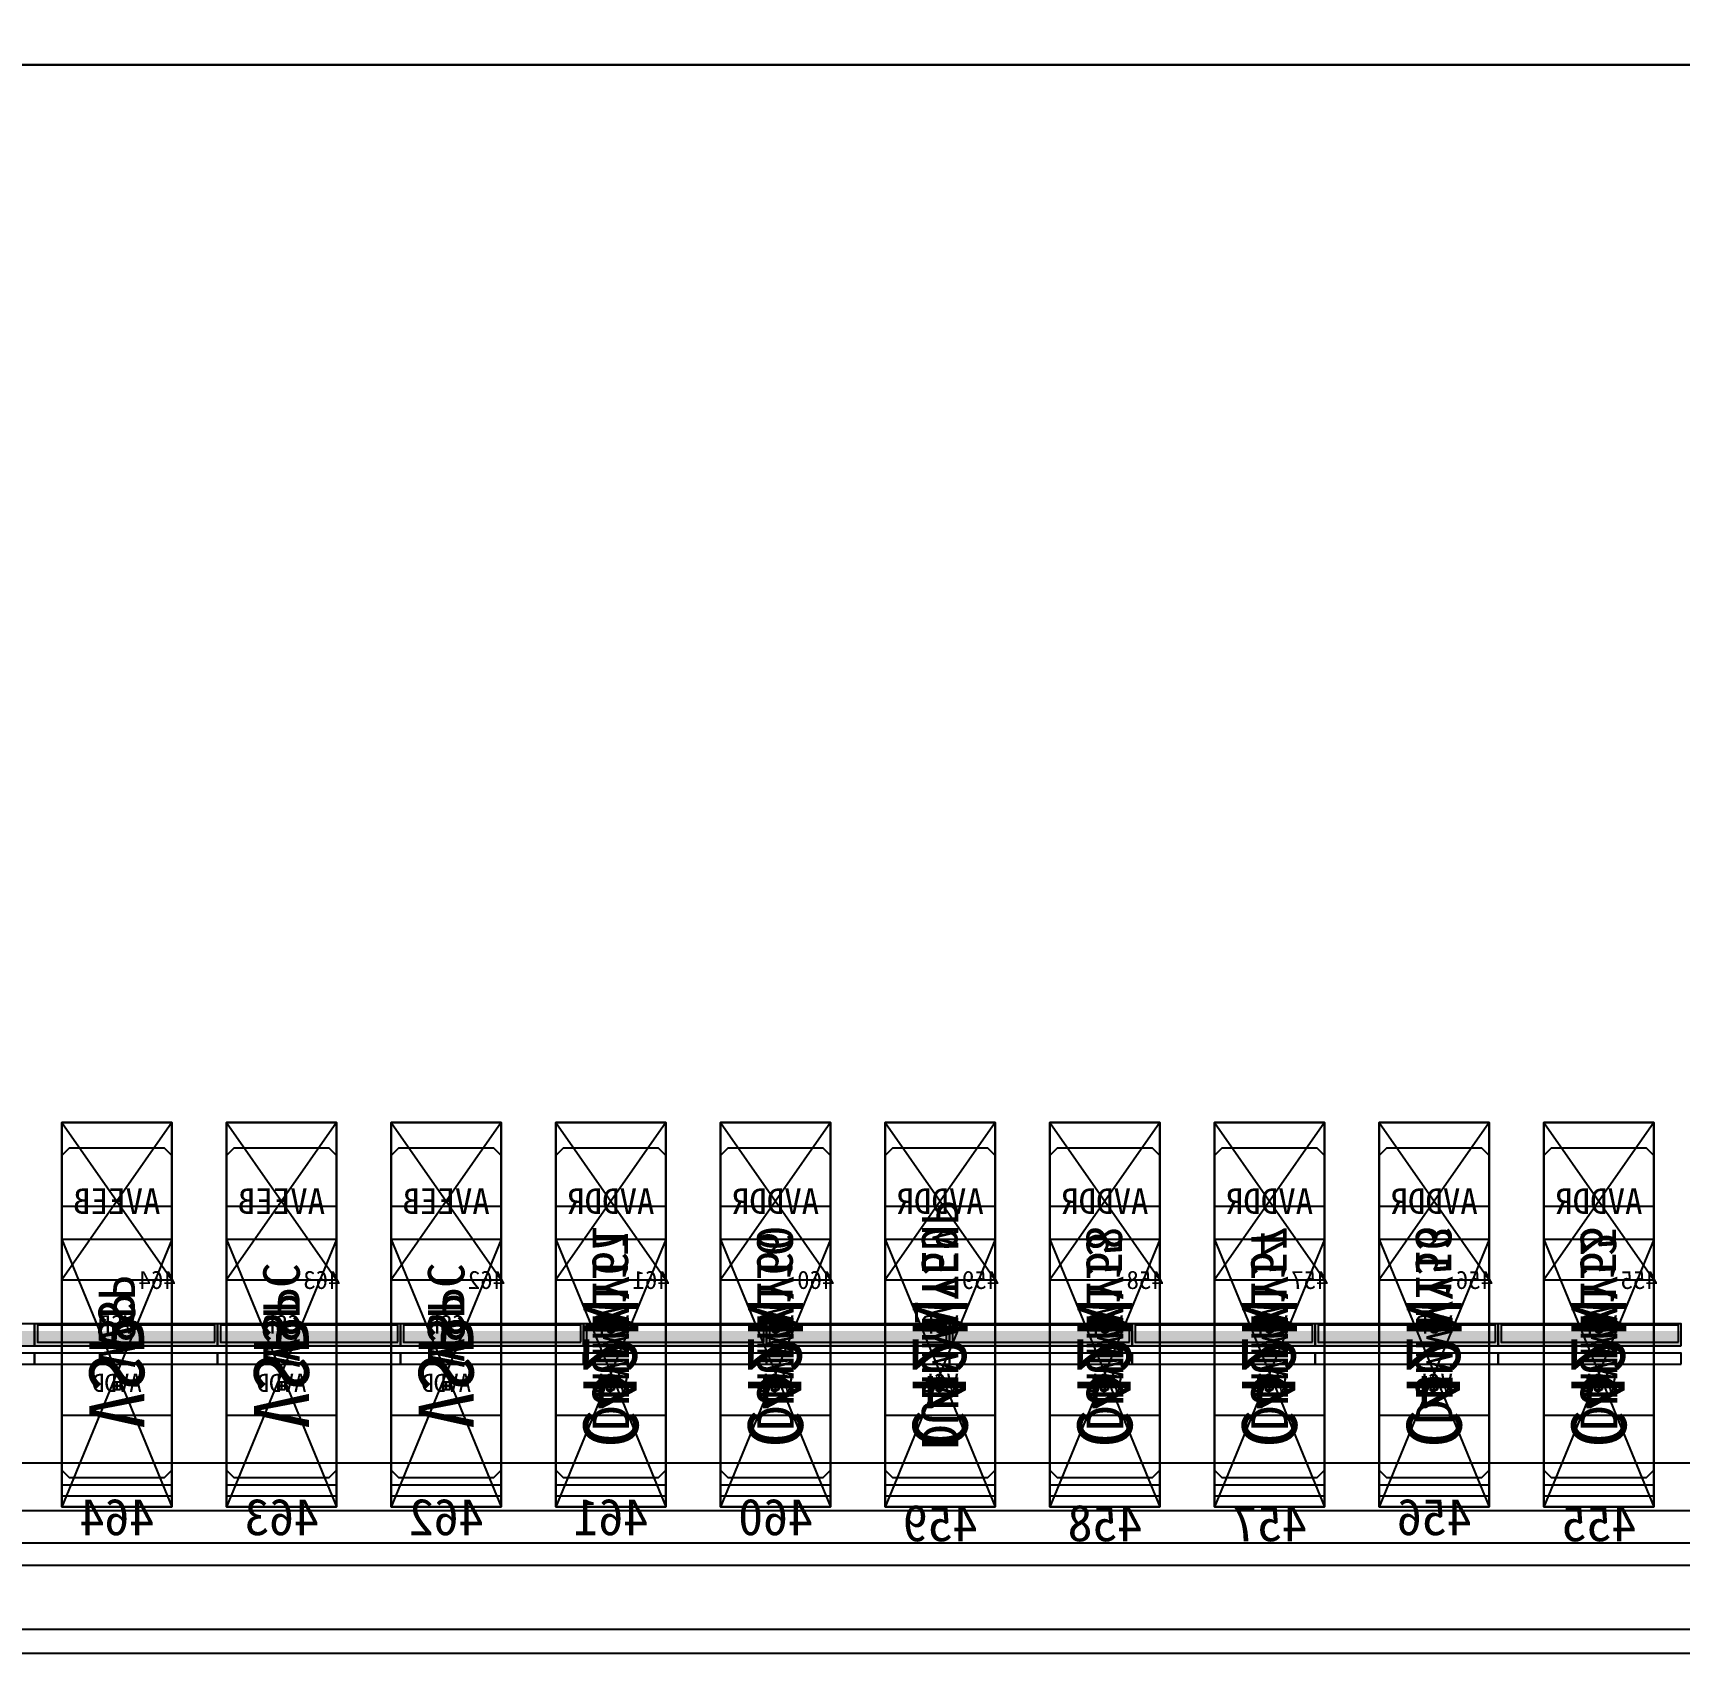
# Model space of a CAD drawing. Header units: millimetres. Extents: x 427 to 2444, y 137 to 817.
# Drawn here: x 1128.4464 to 1128.8962, y 300.7749 to 301.2176 of the extents above; entities that cross this region are included whole.
import ezdxf
from ezdxf.enums import TextEntityAlignment as Align

# ---------------------------------------------------------------- set-up
doc = ezdxf.new("R2010")
doc.units = ezdxf.units.MM
for name, color, linetype in [('L0', 211, 'Continuous'), ('L102', 91, 'Continuous'), ('L114', 213, 'Continuous'), ('L240', 60, 'Continuous'), ('L241', 200, 'Continuous'), ('L242', 51, 'Continuous'), ('L245', 53, 'Continuous'), ('L246', 93, 'Continuous'), ('L59', 140, 'Continuous'), ('L63', 4, 'Continuous'), ('L98', 150, 'Continuous')]:
    doc.layers.add(name, color=color, linetype=linetype)
doc.styles.add('txt', font='simhei.ttf')

# ---------------------------------------------------------------- blocks, each defined once
blk = doc.blocks.new('HX8394_F_PAD')
at = {"layer": 'L0'}
blk.add_lwpolyline([(-13.86, -0.4025), (-13.86, 0.4025), (13.86, 0.4025), (13.86, -0.4025), (-13.86, -0.4025)], close=True, dxfattribs=at)
at = {"layer": 'L241'}
blk.add_lwpolyline([(-13.9, -0.435), (-13.9, 0.435), (13.9, 0.435), (13.9, -0.435), (-13.9, -0.435)], close=True, dxfattribs=at)
at = {"layer": 'L242'}
for points in [[(6.7595, -0.3935), (6.7575, -0.3915), (6.7575, -0.3055), (6.7595, -0.3035), (6.7855, -0.3035), (6.7875, -0.3055), (6.7875, -0.3915), (6.7855, -0.3935), (6.7595, -0.3935)], [(6.8045, -0.3935), (6.8025, -0.3915), (6.8025, -0.3055), (6.8045, -0.3035), (6.8305, -0.3035), (6.8325, -0.3055), (6.8325, -0.3915), (6.8305, -0.3935), (6.8045, -0.3935)], [(6.8495, -0.3935), (6.8475, -0.3915), (6.8475, -0.3055), (6.8495, -0.3035), (6.8755, -0.3035), (6.8775, -0.3055), (6.8775, -0.3915), (6.8755, -0.3935), (6.8495, -0.3935)], [(6.8945, -0.3935), (6.8925, -0.3915), (6.8925, -0.3055), (6.8945, -0.3035), (6.9205, -0.3035), (6.9225, -0.3055), (6.9225, -0.3915), (6.9205, -0.3935), (6.8945, -0.3935)], [(6.9395, -0.3935), (6.9375, -0.3915), (6.9375, -0.3055), (6.9395, -0.3035), (6.9655, -0.3035), (6.9675, -0.3055), (6.9675, -0.3915), (6.9655, -0.3935), (6.9395, -0.3935)], [(6.9845, -0.3935), (6.9825, -0.3915), (6.9825, -0.3055), (6.9845, -0.3035), (7.0105, -0.3035), (7.0125, -0.3055), (7.0125, -0.3915), (7.0105, -0.3935), (6.9845, -0.3935)], [(7.0295, -0.3935), (7.0275, -0.3915), (7.0275, -0.3055), (7.0295, -0.3035), (7.0555, -0.3035), (7.0575, -0.3055), (7.0575, -0.3915), (7.0555, -0.3935), (7.0295, -0.3935)], [(7.0745, -0.3935), (7.0725, -0.3915), (7.0725, -0.3055), (7.0745, -0.3035), (7.1005, -0.3035), (7.1025, -0.3055), (7.1025, -0.3915), (7.1005, -0.3935), (7.0745, -0.3935)], [(7.1195, -0.3935), (7.1175, -0.3915), (7.1175, -0.3055), (7.1195, -0.3035), (7.1455, -0.3035), (7.1475, -0.3055), (7.1475, -0.3915), (7.1455, -0.3935), (7.1195, -0.3935)], [(7.1645, -0.3935), (7.1625, -0.3915), (7.1625, -0.3055), (7.1645, -0.3035), (7.1905, -0.3035), (7.1925, -0.3055), (7.1925, -0.3915), (7.1905, -0.3935), (7.1645, -0.3935)]]:
    blk.add_lwpolyline(points, close=True, dxfattribs=at)
at = {"layer": 'L240', "style": 'txt'}
for s, p in [('DUMMY55', (6.7725, -0.3485)), ('DUMMY56', (6.8175, -0.3485)), ('DUMMY57', (6.8625, -0.3485)), ('DUMMY58', (6.9075, -0.3485)), ('DUMMY59', (6.9525, -0.3485)), ('DUMMY60', (6.9975, -0.3485)), ('DUMMY61', (7.0425, -0.3485)), ('VSPC', (7.0875, -0.3485)), ('VSPC', (7.1325, -0.3485)), ('VSP', (7.1775, -0.3485))]:
    blk.add_text(s, height=0.01, rotation=90, dxfattribs=at).set_placement(p, align=Align.MIDDLE_CENTER)
blk = doc.blocks.new('NTBUMP_73X30')
at = {"color": 5, "linetype": 'Continuous'}
blk.add_lwpolyline([(-0.015, 0.04), (0.015, -0.033), (0.015, 0.04), (-0.015, -0.033)], dxfattribs=at)
at = {"layer": 'L242', "color": 5}
blk.add_lwpolyline([(-0.015, -0.033), (-0.015, 0.04), (0.015, 0.04), (0.015, -0.033), (-0.015, -0.033)], close=True, dxfattribs=at)
blk = doc.blocks.new('ILI9881C_AA_NTBUMP_PM_875UM')
at = {"layer": 'L241'}
blk.add_lwpolyline([(-13.92, -0.4375), (-13.92, 0.4375), (13.92, 0.4375), (13.92, -0.4375), (-13.92, -0.4375)], close=True, dxfattribs=at)
for p in [(6.7725, -0.3645), (6.8175, -0.3645), (6.8625, -0.3645), (6.9075, -0.3645), (6.9525, -0.3645), (6.9975, -0.3645), (7.0425, -0.3645), (7.0875, -0.3645), (7.1325, -0.3645), (7.1775, -0.3645)]:
    blk.add_blockref('NTBUMP_73X30', p)
at = {"layer": 'L246', "style": 'txt'}
for s, p in [('C42N', (6.7725, -0.361)), ('C42N', (6.8175, -0.361)), ('C42N', (6.8625, -0.361)), ('C42N', (6.9075, -0.361)), ('C42N', (6.9525, -0.361)), ('C42N', (6.9975, -0.361)), ('C42N', (7.0425, -0.361)), ('VSP', (7.0875, -0.361)), ('VSP', (7.1325, -0.361)), ('VSP', (7.1775, -0.361))]:
    blk.add_text(s, height=0.015, rotation=90, dxfattribs=at).set_placement(p, align=Align.MIDDLE_CENTER)
for s, p in [('456', (6.8175, -0.400279)), ('460', (6.9975, -0.400279)), ('461', (7.0425, -0.400279)), ('462', (7.0875, -0.400279)), ('463', (7.1325, -0.400279)), ('464', (7.1775, -0.400279)), ('455', (6.7725, -0.401945)), ('457', (6.8625, -0.401945)), ('458', (6.9075, -0.401945)), ('459', (6.9525, -0.401945))]:
    blk.add_text(s, height=0.01, dxfattribs=at).set_placement(p, align=Align.MIDDLE_CENTER)
blk = doc.blocks.new('INPUT_BUMP')
at = {"layer": 'L102'}
for points in [[(0.014, 0.04), (0.014, 0.041), (0.015, 0.041), (0.015, 0.04), (0.014, 0.04)], [(0.015, 0.04), (0.015, 0.041), (0.016, 0.041), (0.016, 0.04), (0.015, 0.04)], [(0.014, 0.039), (0.014, 0.04), (0.015, 0.04), (0.015, 0.039), (0.014, 0.039)], [(0.015, 0.039), (0.015, 0.04), (0.016, 0.04), (0.016, 0.039), (0.015, 0.039)]]:
    blk.add_lwpolyline(points, close=True, dxfattribs=at)
at = {"layer": 'L242'}
blk.add_lwpolyline([(0, 0.01), (0, 0.08), (0.03, 0.08), (0.03, 0.01), (0, 0.01)], close=True, dxfattribs=at)
blk = doc.blocks.new('JD9365Z_PAD_20170829_Y880')
at = {"layer": 'L241'}
blk.add_lwpolyline([(-13.95, -0.41), (-13.95, 0.41), (13.95, 0.41), (13.95, -0.41), (-13.95, -0.41)], close=True, dxfattribs=at)
at = {"row_count": 1, "column_count": 554, "row_spacing": 0.08, "column_spacing": 0.045}
blk.add_blockref('INPUT_BUMP', (-12.4575, -0.401), dxfattribs=at)
at = {"layer": 'L240', "style": 'txt'}
for s, p in [('VGL', (6.7725, -0.360167)), ('VGL', (6.8175, -0.360167)), ('VGL', (6.8625, -0.360167)), ('VGL', (6.9075, -0.360167)), ('VGL', (6.9525, -0.360167)), ('VGL', (6.9975, -0.360167)), ('VGL', (7.0425, -0.360167)), ('AVDD', (7.0875, -0.360167)), ('AVDD', (7.1325, -0.360167)), ('AVDD', (7.1775, -0.360167))]:
    blk.add_text(s, height=0.005, dxfattribs=at).set_placement(p, align=Align.MIDDLE_CENTER)
blk = doc.blocks.new('NV3052C3P_BUMP_ORI_20190911')
at = {"layer": 'L241'}
blk.add_lwpolyline([(-13.8, -0.398), (-13.8, 0.398), (13.8, 0.398), (13.8, -0.398), (-13.8, -0.398)], close=True, dxfattribs=at)
at = {"layer": 'L242'}
for points in [[(6.7575, -0.385), (6.7575, -0.337), (6.7875, -0.337), (6.7875, -0.385), (6.7575, -0.385)], [(6.8025, -0.385), (6.8025, -0.337), (6.8325, -0.337), (6.8325, -0.385), (6.8025, -0.385)], [(6.8475, -0.385), (6.8475, -0.337), (6.8775, -0.337), (6.8775, -0.385), (6.8475, -0.385)], [(6.8925, -0.385), (6.8925, -0.337), (6.9225, -0.337), (6.9225, -0.385), (6.8925, -0.385)], [(6.9375, -0.385), (6.9375, -0.337), (6.9675, -0.337), (6.9675, -0.385), (6.9375, -0.385)], [(6.9825, -0.385), (6.9825, -0.337), (7.0125, -0.337), (7.0125, -0.385), (6.9825, -0.385)], [(7.0275, -0.385), (7.0275, -0.337), (7.0575, -0.337), (7.0575, -0.385), (7.0275, -0.385)], [(7.0725, -0.385), (7.0725, -0.337), (7.1025, -0.337), (7.1025, -0.385), (7.0725, -0.385)], [(7.1175, -0.385), (7.1175, -0.337), (7.1475, -0.337), (7.1475, -0.385), (7.1175, -0.385)], [(7.1625, -0.385), (7.1625, -0.337), (7.1925, -0.337), (7.1925, -0.385), (7.1625, -0.385)]]:
    blk.add_lwpolyline(points, close=True, dxfattribs=at)
at = {"layer": 'L245', "style": 'txt'}
for s, p in [('VSP', (6.772473, -0.360167)), ('VSP', (6.817473, -0.360167)), ('VSP', (6.862473, -0.360167)), ('VSP', (6.907473, -0.360167)), ('VSP', (6.952473, -0.360167)), ('VSP', (6.997473, -0.360167)), ('VSP', (7.042473, -0.360167)), ('CSP', (7.087473, -0.360167)), ('CSP', (7.132473, -0.360167)), ('VSP', (7.177473, -0.360167))]:
    blk.add_text(s, height=0.005, dxfattribs=at).set_placement(p, align=Align.MIDDLE_CENTER)
blk = doc.blocks.new('BUMP_30_76')
at = {"layer": 'L242'}
blk.add_lwpolyline([(-0.015, -0.0195), (-0.015, 0.0565), (0.015, 0.0565), (0.015, -0.0195), (-0.015, -0.0195)], close=True, dxfattribs=at)
blk = doc.blocks.new('FL11283_A_OTHER')
at = {"layer": 'L102'}
blk.add_lwpolyline([(0, 0), (0, 0.41), (13.86, 0.41), (13.86, 0), (0, 0)], close=True, dxfattribs=at)
at = {"layer": 'L241'}
blk.add_lwpolyline([(-13.86, -0.41), (-13.86, 0.41), (13.86, 0.41), (13.86, 0.404), (-13.854, 0.404), (-13.854, -0.404), (13.854, -0.404), (13.854, 0.404), (13.86, 0.404), (13.86, -0.41), (-13.86, -0.41)], close=True, dxfattribs=at)
at = {"layer": 'L59'}
for points in [[(-13.86, -0.41), (-13.86, 0.41), (13.86, 0.41), (13.86, -0.41), (-13.86, -0.41)], [(0, -0.41), (0, 0), (13.86, 0), (13.86, -0.41), (0, -0.41)]]:
    blk.add_lwpolyline(points, close=True, dxfattribs=at)
for p in [(6.7725, -0.3685), (6.8175, -0.3685), (6.8625, -0.3685), (6.9075, -0.3685), (6.9525, -0.3685), (6.9975, -0.3685), (7.0425, -0.3685), (7.0875, -0.3685), (7.1325, -0.3685), (7.1775, -0.3685)]:
    blk.add_blockref('BUMP_30_76', p)
at = {"layer": 'L102', "style": 'txt'}
for s, p in [('DUMMY_TEMP', (6.9525, -0.344334)), ('DUMMY113', (6.8175, -0.344334)), ('DUMMY114', (6.8625, -0.346)), ('DUMMY112', (6.7725, -0.346)), ('DUMMY115', (6.9075, -0.346)), ('DUMMY116', (6.9975, -0.346)), ('DUMMY117', (7.0425, -0.346)), ('VSP', (7.0875, -0.346)), ('VSP', (7.1325, -0.346)), ('VSP', (7.1775, -0.346))]:
    blk.add_text(s, height=0.01, rotation=90, dxfattribs=at).set_placement(p, align=Align.MIDDLE_CENTER)
blk = doc.blocks.new('GC9702_ANALOG_PAD_BUMP')
at = {"color": 5, "linetype": 'Continuous'}
blk.add_lwpolyline([(-0.015, 0.0215), (0.015, -0.0215), (0.015, 0.0215), (-0.015, -0.0215)], dxfattribs=at)
at = {"layer": 'L242', "color": 5}
blk.add_lwpolyline([(-0.015, -0.0215), (-0.015, 0.0215), (0.015, 0.0215), (0.015, -0.0215), (-0.015, -0.0215)], close=True, dxfattribs=at)
blk = doc.blocks.new('GC9702_BUMP_NOCOMPENSATION')
at = {"layer": 'L114', "const_width": 0.004}
for points in [[(6.75, -0.378), (6.8, -0.378)], [(6.75, -0.378), (6.8, -0.378)], [(6.75, -0.378), (6.8, -0.378)], [(6.75, -0.378), (6.8, -0.378)], [(6.8, -0.378), (6.85, -0.378)], [(6.8, -0.378), (6.85, -0.378)], [(6.8, -0.378), (6.85, -0.378)], [(6.8, -0.378), (6.85, -0.378)], [(6.85, -0.378), (6.9, -0.378)], [(6.85, -0.378), (6.9, -0.378)], [(6.85, -0.378), (6.9, -0.378)], [(6.85, -0.378), (6.9, -0.378)], [(6.9, -0.378), (6.95, -0.378)], [(6.9, -0.378), (6.95, -0.378)], [(6.9, -0.378), (6.95, -0.378)], [(6.9, -0.378), (6.95, -0.378)], [(6.95, -0.378), (7, -0.378)], [(6.95, -0.378), (7, -0.378)], [(6.95, -0.378), (7, -0.378)], [(6.95, -0.378), (7, -0.378)], [(7, -0.378), (7.05, -0.378)], [(7, -0.378), (7.05, -0.378)], [(7, -0.378), (7.05, -0.378)], [(7, -0.378), (7.05, -0.378)], [(7.05, -0.378), (7.1, -0.378)], [(7.05, -0.378), (7.1, -0.378)], [(7.05, -0.378), (7.1, -0.378)], [(7.05, -0.378), (7.1, -0.378)], [(7.1, -0.378), (7.15, -0.378)], [(7.1, -0.378), (7.15, -0.378)], [(7.1, -0.378), (7.15, -0.378)], [(7.1, -0.378), (7.15, -0.378)], [(7.15, -0.378), (7.2, -0.378)], [(7.15, -0.378), (7.2, -0.378)], [(7.15, -0.378), (7.2, -0.378)], [(7.15, -0.378), (7.2, -0.378)], [(7.2, -0.378), (7.25, -0.378)], [(7.2, -0.378), (7.25, -0.378)], [(7.2, -0.378), (7.25, -0.378)], [(7.2, -0.378), (7.25, -0.378)]]:
    blk.add_lwpolyline(points, dxfattribs=at)
at = {"layer": 'L114'}
for points in [[(6.75, -0.38), (6.75, -0.374), (6.8, -0.374), (6.8, -0.38), (6.75, -0.38)], [(6.75, -0.38), (6.75, -0.374), (6.8, -0.374), (6.8, -0.38), (6.75, -0.38)], [(6.75074, -0.379), (6.75074, -0.37443), (6.79918, -0.37443), (6.79918, -0.379), (6.75074, -0.379)], [(6.75074, -0.379), (6.75074, -0.37443), (6.79918, -0.37443), (6.79918, -0.379), (6.75074, -0.379)], [(6.8, -0.38), (6.8, -0.374), (6.85, -0.374), (6.85, -0.38), (6.8, -0.38)], [(6.8, -0.38), (6.8, -0.374), (6.85, -0.374), (6.85, -0.38), (6.8, -0.38)], [(6.80074, -0.379), (6.80074, -0.37443), (6.84918, -0.37443), (6.84918, -0.379), (6.80074, -0.379)], [(6.80074, -0.379), (6.80074, -0.37443), (6.84918, -0.37443), (6.84918, -0.379), (6.80074, -0.379)], [(6.85, -0.38), (6.85, -0.374), (6.9, -0.374), (6.9, -0.38), (6.85, -0.38)], [(6.85, -0.38), (6.85, -0.374), (6.9, -0.374), (6.9, -0.38), (6.85, -0.38)], [(6.85074, -0.379), (6.85074, -0.37443), (6.89918, -0.37443), (6.89918, -0.379), (6.85074, -0.379)], [(6.85074, -0.379), (6.85074, -0.37443), (6.89918, -0.37443), (6.89918, -0.379), (6.85074, -0.379)], [(6.9, -0.38), (6.9, -0.374), (6.95, -0.374), (6.95, -0.38), (6.9, -0.38)], [(6.9, -0.38), (6.9, -0.374), (6.95, -0.374), (6.95, -0.38), (6.9, -0.38)], [(6.90074, -0.379), (6.90074, -0.37443), (6.94918, -0.37443), (6.94918, -0.379), (6.90074, -0.379)], [(6.90074, -0.379), (6.90074, -0.37443), (6.94918, -0.37443), (6.94918, -0.379), (6.90074, -0.379)], [(6.95, -0.38), (6.95, -0.374), (7, -0.374), (7, -0.38), (6.95, -0.38)], [(6.95, -0.38), (6.95, -0.374), (7, -0.374), (7, -0.38), (6.95, -0.38)], [(6.95074, -0.379), (6.95074, -0.37443), (6.99918, -0.37443), (6.99918, -0.379), (6.95074, -0.379)], [(6.95074, -0.379), (6.95074, -0.37443), (6.99918, -0.37443), (6.99918, -0.379), (6.95074, -0.379)], [(7, -0.38), (7, -0.374), (7.05, -0.374), (7.05, -0.38), (7, -0.38)], [(7, -0.38), (7, -0.374), (7.05, -0.374), (7.05, -0.38), (7, -0.38)], [(7.00074, -0.379), (7.00074, -0.37443), (7.04918, -0.37443), (7.04918, -0.379), (7.00074, -0.379)], [(7.00074, -0.379), (7.00074, -0.37443), (7.04918, -0.37443), (7.04918, -0.379), (7.00074, -0.379)], [(7.05, -0.38), (7.05, -0.374), (7.1, -0.374), (7.1, -0.38), (7.05, -0.38)], [(7.05, -0.38), (7.05, -0.374), (7.1, -0.374), (7.1, -0.38), (7.05, -0.38)], [(7.05074, -0.379), (7.05074, -0.37443), (7.09918, -0.37443), (7.09918, -0.379), (7.05074, -0.379)], [(7.05074, -0.379), (7.05074, -0.37443), (7.09918, -0.37443), (7.09918, -0.379), (7.05074, -0.379)], [(7.1, -0.38), (7.1, -0.374), (7.15, -0.374), (7.15, -0.38), (7.1, -0.38)], [(7.1, -0.38), (7.1, -0.374), (7.15, -0.374), (7.15, -0.38), (7.1, -0.38)], [(7.10074, -0.379), (7.10074, -0.37443), (7.14918, -0.37443), (7.14918, -0.379), (7.10074, -0.379)], [(7.10074, -0.379), (7.10074, -0.37443), (7.14918, -0.37443), (7.14918, -0.379), (7.10074, -0.379)], [(7.15, -0.38), (7.15, -0.374), (7.2, -0.374), (7.2, -0.38), (7.15, -0.38)], [(7.15, -0.38), (7.15, -0.374), (7.2, -0.374), (7.2, -0.38), (7.15, -0.38)], [(7.15074, -0.379), (7.15074, -0.37443), (7.19918, -0.37443), (7.19918, -0.379), (7.15074, -0.379)], [(7.15074, -0.379), (7.15074, -0.37443), (7.19918, -0.37443), (7.19918, -0.379), (7.15074, -0.379)], [(7.2, -0.38), (7.2, -0.374), (7.25, -0.374), (7.25, -0.38), (7.2, -0.38)], [(7.2, -0.38), (7.2, -0.374), (7.25, -0.374), (7.25, -0.38), (7.2, -0.38)]]:
    blk.add_lwpolyline(points, close=True, dxfattribs=at)
at = {"layer": 'L241'}
for points in [[(6.75, -0.385), (6.75, -0.382), (6.8, -0.382), (6.8, -0.385), (6.75, -0.385)], [(6.75, -0.385), (6.75, -0.382), (6.8, -0.382), (6.8, -0.385), (6.75, -0.385)], [(6.8, -0.385), (6.8, -0.382), (6.85, -0.382), (6.85, -0.385), (6.8, -0.385)], [(6.8, -0.385), (6.8, -0.382), (6.85, -0.382), (6.85, -0.385), (6.8, -0.385)], [(6.85, -0.385), (6.85, -0.382), (6.9, -0.382), (6.9, -0.385), (6.85, -0.385)], [(6.85, -0.385), (6.85, -0.382), (6.9, -0.382), (6.9, -0.385), (6.85, -0.385)], [(6.9, -0.385), (6.9, -0.382), (6.95, -0.382), (6.95, -0.385), (6.9, -0.385)], [(6.9, -0.385), (6.9, -0.382), (6.95, -0.382), (6.95, -0.385), (6.9, -0.385)], [(6.95, -0.385), (6.95, -0.382), (7, -0.382), (7, -0.385), (6.95, -0.385)], [(6.95, -0.385), (6.95, -0.382), (7, -0.382), (7, -0.385), (6.95, -0.385)], [(7, -0.385), (7, -0.382), (7.05, -0.382), (7.05, -0.385), (7, -0.385)], [(7, -0.385), (7, -0.382), (7.05, -0.382), (7.05, -0.385), (7, -0.385)], [(7.05, -0.385), (7.05, -0.382), (7.1, -0.382), (7.1, -0.385), (7.05, -0.385)], [(7.05, -0.385), (7.05, -0.382), (7.1, -0.382), (7.1, -0.385), (7.05, -0.385)], [(7.1, -0.385), (7.1, -0.382), (7.15, -0.382), (7.15, -0.385), (7.1, -0.385)], [(7.1, -0.385), (7.1, -0.382), (7.15, -0.382), (7.15, -0.385), (7.1, -0.385)], [(7.15, -0.385), (7.15, -0.382), (7.2, -0.382), (7.2, -0.385), (7.15, -0.385)], [(7.15, -0.385), (7.15, -0.382), (7.2, -0.382), (7.2, -0.385), (7.15, -0.385)], [(7.2, -0.385), (7.2, -0.382), (7.25, -0.382), (7.25, -0.385), (7.2, -0.385)], [(7.2, -0.385), (7.2, -0.382), (7.25, -0.382), (7.25, -0.385), (7.2, -0.385)]]:
    blk.add_lwpolyline(points, close=True, dxfattribs=at)
at = {"row_count": 1, "column_count": 554, "row_spacing": 0.043, "column_spacing": 0.045}
blk.add_blockref('GC9702_ANALOG_PAD_BUMP', (-12.4425, -0.3405), dxfattribs=at)
at = {"layer": 'L114', "style": 'txt'}
for s, p in [('455', (6.7615, -0.362)), ('456', (6.8065, -0.362)), ('457', (6.8515, -0.362)), ('458', (6.8965, -0.362)), ('459', (6.9415, -0.362)), ('460', (6.9865, -0.362)), ('461', (7.0315, -0.362)), ('462', (7.0765, -0.362)), ('463', (7.1215, -0.362)), ('464', (7.1665, -0.362))]:
    blk.add_text(s, height=0.005, dxfattribs=at).set_placement(p, align=Align.MIDDLE_CENTER)
at = {"layer": 'L98', "style": 'txt'}
for s, p in [('AVDDR', (6.7725, -0.3405)), ('AVDDR', (6.8175, -0.3405)), ('AVDDR', (6.8625, -0.3405)), ('AVDDR', (6.9075, -0.3405)), ('AVDDR', (6.9525, -0.3405)), ('AVDDR', (6.9975, -0.3405)), ('AVDDR', (7.0425, -0.3405)), ('AVEEB', (7.0875, -0.3405)), ('AVEEB', (7.1325, -0.3405)), ('AVEEB', (7.1775, -0.3405))]:
    blk.add_text(s, height=0.007, dxfattribs=at).set_placement(p, align=Align.MIDDLE_CENTER)
blk = doc.blocks.new('IC_GDS_ALL')
for name, p in [('ILI9881C_AA_NTBUMP_PM_875UM', (0, 0)), ('HX8394_F_PAD', (0, 0.004)), ('GC9702_BUMP_NOCOMPENSATION', (0, 0.0265)), ('NV3052C3P_BUMP_ORI_20190911', (0, 0.0125)), ('JD9365Z_PAD_20170829_Y880', (0, -0.0035)), ('FL11283_A_OTHER', (0, -0.0035))]:
    blk.add_blockref(name, p)
blk = doc.blocks.new('INPUT_PAD')
at = {"layer": 'L63'}
blk.add_lwpolyline([(0.01, -0.043), (0.01, 0.062), (0.04, 0.062), (0.04, -0.043), (0.01, -0.043)], close=True, dxfattribs=at)
blk = doc.blocks.new('IC_PAD_ALL')
at = {"row_count": 1, "column_count": 554, "row_spacing": 0.109, "column_spacing": 0.045}
blk.add_blockref('INPUT_PAD', (1.18, 0), dxfattribs=at)
blk = doc.blocks.new('IC_ALL')
at = {"yscale": -1, "rotation": 180}
blk.add_blockref('IC_GDS_ALL', (14, 0.4375), dxfattribs=at)
blk.add_blockref('IC_PAD_ALL', (0.3525, 0.083))
blk = doc.blocks.new('IC_FPC_OLB_ALL')
blk.add_blockref('IC_ALL', (1.188, 1.0245))

msp = doc.modelspace()

# ---------------------------------------------------------------- block references
msp.add_blockref('IC_FPC_OLB_ALL', (1120.45883, 299.75037))

doc.saveas('drawing.dxf')
